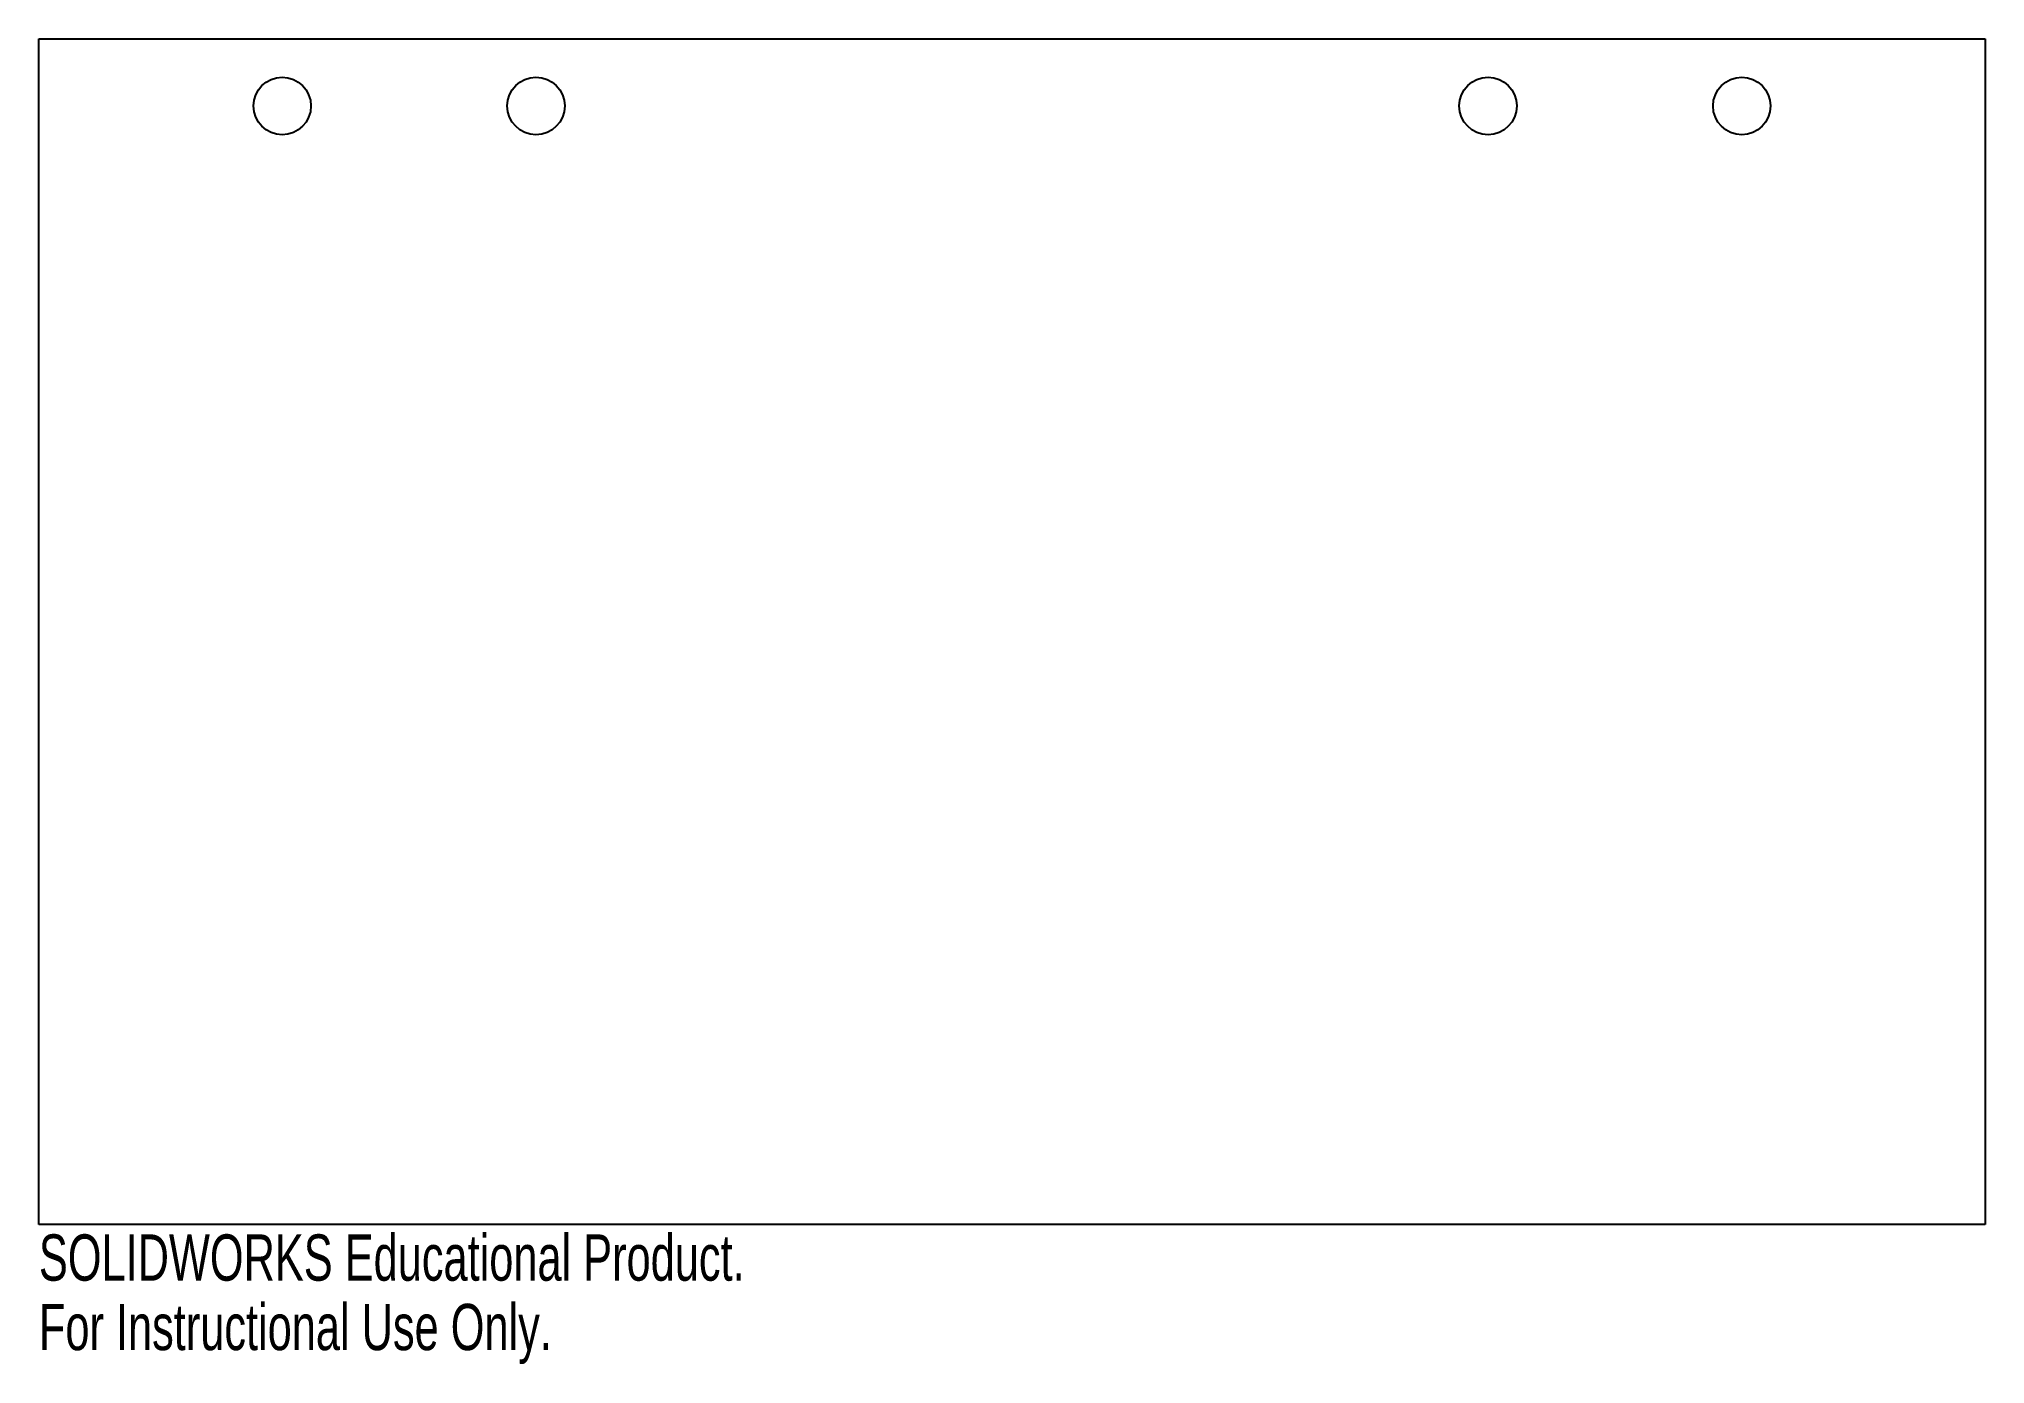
# Model space of a CAD drawing. Header units: inches. Extents: x -4 to 4, y -0.45 to 5.
import ezdxf

# ---------------------------------------------------------------- set-up
doc = ezdxf.new("R2010")
doc.units = ezdxf.units.IN
doc.header["$MEASUREMENT"] = 0
doc.styles.add('SLDTEXTSTYLE0', font='TXT', dxfattribs={"width": 0.7})

msp = doc.modelspace()

# ---------------------------------------------------------------- linework, layer by layer
at = {"color": 7, "linetype": 'Continuous', "lineweight": 25}
for p, q in [((-4, 5), (4, 5)), ((-4, 0.125), (-4, 5)), ((4, 5), (4, 0.125)), ((4, 0.125), (-4, 0.125))]:
    msp.add_line(p, q, dxfattribs=at)
for centre in [(-3, 4.7244), (-1.9567, 4.7244), (1.9567, 4.7244), (3, 4.7244)]:
    msp.add_circle(centre, 0.1181, dxfattribs=at)

# ---------------------------------------------------------------- texts
at = {"color": 7, "linetype": 'Continuous', "char_height": 0.1903, "attachment_point": 1, "style": 'SLDTEXTSTYLE0'}
for s, insert in [('SOLIDWORKS Educational Product.', (-4, 0.0849)), ('For Instructional Use Only.', (-4, -0.2006))]:
    msp.add_mtext(s, dxfattribs=dict(at, insert=insert))

doc.saveas('drawing.dxf')
